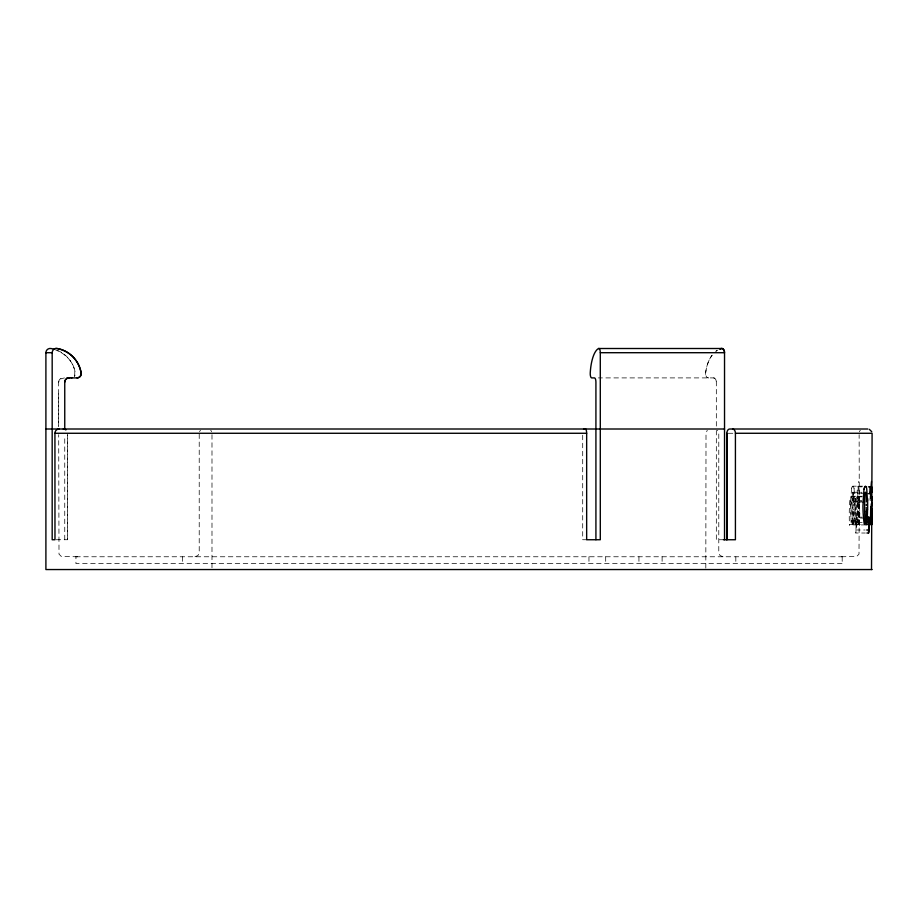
<?xml version="1.0" encoding="UTF-8"?>
<svg xmlns="http://www.w3.org/2000/svg" width="918" height="918" viewBox="0 0 918 918"><rect width="100%" height="100%" fill="white"/><g stroke="black" fill="none" stroke-linecap="round" stroke-linejoin="round"><path stroke-width="0.69" stroke-dasharray="4.59 3.44" d="M58.672 426.17L58.672 382.163L59.922 379.157L64.467 377.906M64.753 539.738L64.753 435.935M67.427 539.738L67.427 434.684L67.427 539.738L54.931 539.738M716.327 430.393L716.327 539.738L724.531 539.738M716.327 426.078L716.327 382.163A4.257 2.743 90 0 0 713.584 377.906L598.318 377.906M865.892 524.924L852.432 524.901L852.432 518.073A12.29 2.249 89.9 0 1 852.168 511.739M852.776 524.499L852.776 510.775A35.572 6.415 -90 0 0 852.73 507.929L851.893 501.848L861.876 501.836M853.992 524.499L853.992 508.251A49.09 7.964 -90 0 1 853.992 506.61L854.578 501.813L855.346 507.838M855.369 524.499L855.369 511.498M858.273 524.499L858.33 516.823M858.445 524.499L858.445 510.775A35.572 2.364 -90 0 0 858.41 507.941L858.1 501.848L860.763 501.974M858.846 524.499L858.846 508.251A49.09 2.364 -90 0 1 858.846 506.61L858.996 501.836L861.554 501.916M859.191 524.499L859.191 510.351A36.479 0.964 -90 0 0 859.168 507.872M859.305 510.672L859.133 434.696M856.597 522.835L855.817 533.014L865.318 533.014M850.561 504.372L850.952 518.498L852.432 524.901M856.161 524.499L855.817 533.014M853.671 509.192L853.66 510.006M705.816 568.139L706.011 433.273L707.25 430.255M854.83 509.8C855.174 516.226 852.742 537.455 853.579 514.344A37.34 6.277 90 0 0 853.706 510.006M850.596 501.354L851.583 488.56M852.088 498.6L852.352 493.792M858.961 492.541L858.984 486.85M861.772 500.62L852.925 500.62L853.247 498.21A7.493 1.239 -89.4 0 1 853.66 496.718L854.038 496.259A11.119 1.779 -88.4 0 1 854.337 496.259A9.524 1.515 -88.7 0 1 854.945 497.441L855.45 500.62L855.45 496.845L861.841 496.845M858.02 501.836L857.756 505.485A23.202 2.054 -90 0 0 857.745 507.264L857.745 524.499M852.042 487.033L852.879 486.173L862.656 486.173M74.347 376.391C77.204 365.364 65.97 353.373 55.837 350.171M859.34 431.701L860.292 430.255M199.539 431.644L200.468 430.255M852.925 500.62C847.968 483.27 849.425 532.233 849.552 524.499L863.31 524.499M194.96 556.767L197.967 555.528L199.217 552.51L199.217 433.273M841.336 556.767L856.689 556.446L858.996 554.139L859.305 496.845M728.238 433.273L733.7 433.273M862.013 486.85L857.24 486.85L857.24 493.643L862.013 493.643M852.822 492.243L861.623 492.243M852.34 493.781A3.488 0.631 -89.7 0 1 853.281 493.092L864.469 493.092M851.181 496.259L862.392 496.259M862.151 517.178L855.714 517.178L855.714 524.499M852.432 518.073L864.985 518.073M862.151 522.411L856.597 522.411L856.597 517.178M855.633 529.996L865.123 529.996M587.13 539.738L582.701 539.738L582.701 434.684M75.712 556.767L842.013 556.767M842.013 563.583L75.942 563.583L75.942 556.767M77.56 556.767L61.311 556.446L59.004 554.139L58.695 434.696M854.635 501.836L860.659 502.031M851.847 501.836L851.078 505.485A23.202 4.682 -90 0 0 851.043 507.264L851.043 524.499M852.879 486.173L853.671 487.045A9.375 1.618 -89.2 0 1 854.061 488.64M723.04 556.767L720.033 555.528L718.783 552.51L718.783 433.273L717.532 430.255M210.75 430.255L211.668 431.644M859.03 501.848L859.179 506.243M853.281 493.092L853.43 494.205M854.061 488.583L854.819 500.585M852.065 511.705L852.042 502.089A46.175 8.778 -90 0 1 852.03 498.566M853.671 503.121L853.671 501.905A45.751 7.688 -90 0 0 853.625 498.876M853.671 504.326L853.671 505.543M868.979 498.577L868.979 500.299M859.202 496.845L859.202 500.62L858.927 496.225L858.491 500.62L857.94 496.236L857.24 499.22L857.045 524.499M856.299 496.845L856.299 524.499M842.185 556.767L842.185 563.583M735.823 556.767L735.823 563.583M662.107 556.767L662.107 563.583M638.939 556.767L638.939 563.583M605.696 556.767L605.696 563.583M588.954 556.767L588.954 563.583M211.989 434.684L211.989 568.127M182.349 556.767L182.349 563.583M58.672 393.879L58.672 426.411M855.335 507.838A36.479 5.141 -90 0 1 855.346 510.351M859.443 525.612A53.072 1.526 -88.5 0 1 859.868 511.601M858.02 515.859A56.686 3.638 -89.9 0 1 858.215 506.495M857.71 498.623A47.702 2.433 -89.7 0 1 858.697 481.399M855.002 500.471A54.472 8.228 90 0 1 855.014 509.892M851.583 488.617A9.283 1.698 -89 0 1 852.053 487.079M850.688 504.384A52.028 10.844 -90 0 1 850.722 501.4M853.488 494.045A14.562 2.536 -89.9 0 1 853.671 498.853M57.49 350.435A29.812 29.812 0 0 1 75.299 372.938A4.257 4.257 0 0 1 74.45 376.265M58.672 382.163A4.257 4.257 0 0 1 62.94 377.906M713.584 377.906A4.257 2.743 -90 0 1 716.327 382.163M712.104 355.209A29.812 19.163 90 0 0 705.644 372.938A4.257 2.743 90 0 0 708.34 377.906A4.257 2.743 -90 0 1 705.644 372.938A29.812 19.163 -90 0 1 712.104 355.209M717.222 350.355A29.812 19.163 90 0 0 715.879 351.307A29.812 19.163 -90 0 1 717.222 350.355"/><path stroke-width="1.38" d="M53.118 348.978A29.812 29.812 0 0 0 50.869 348.507A4.257 4.257 0 0 0 45.9 352.707L45.9 569.55L872.1 569.55M64.753 429.004L64.753 382.163A4.257 4.188 -90 0 1 68.953 377.906A4.257 4.188 90 0 0 64.753 382.163M585.695 429.176A4.257 1.32 90 0 0 585.34 429.004A4.257 1.32 -90 0 1 586.659 433.273L586.659 539.738L600.292 539.738L600.292 352.707A4.257 1.457 -90 0 0 598.593 348.507L721.341 348.507A4.257 2.743 90 0 1 724.531 352.707L724.531 539.738M595.92 539.738L595.92 382.163A4.257 1.457 -90 0 0 594.462 377.906L591.674 377.906A4.257 1.457 -90 0 1 590.24 372.938A29.812 10.201 -90 0 1 598.593 348.507M726.872 433.273L726.872 539.738L726.872 433.273A4.257 2.846 -90 0 1 729.718 429.004L867.843 429.004M733.356 429.176A4.257 2.846 -90 0 0 732.564 429.004A4.257 2.846 90 0 1 735.421 433.273L735.421 539.738L723.384 539.738M871.021 524.499L871.067 516.823M871.962 524.499L871.962 510.351A35.446 0.941 -90 0 0 871.939 507.884M871.515 569.55L872.1 433.273L735.421 433.273M866.271 507.574L866.271 508.388M870.448 524.499L870.677 510.156M868.83 524.499L868.485 533.014L866.902 533.014M864.595 502.1L864.618 511.705M867.464 509.788C867.831 516.318 865.295 537.317 866.179 514.321A38.166 6.415 90 0 0 866.294 509.605M863.081 502.135L864.01 489.03M871.641 503.454L871.756 501.836L871.951 506.254M871.01 500.494L871.32 493.643L868.371 493.643M871.733 492.541L871.744 486.85L868.371 486.85M864.595 487.01L865.456 486.173L866.259 487.022M871.63 496.259L871.974 500.62L871.974 496.845M45.9 352.707L52.177 352.707A4.257 4.188 -90 0 1 57.065 348.507A29.812 29.353 90 0 1 81.128 372.938A4.257 4.188 -90 0 1 76.986 377.906L67.014 377.906M600.292 352.707L724.531 352.707A4.257 2.743 -90 0 0 721.341 348.507A29.812 19.163 -90 0 0 719.964 348.955A29.812 19.163 90 0 1 721.341 348.507M45.9 429.004L724.531 429.004M52.177 352.707L52.177 539.738L54.977 539.738L54.931 433.273L586.659 433.273M870.149 492.163L871.744 492.163M870.494 496.845L872.089 496.845M866.787 517.178L869.289 517.178L869.289 522.411L867.705 522.411M866.787 524.499L872.089 524.499M866.707 529.996L868.29 529.996M869.335 429.314L871.733 431.701M866.018 494.205L865.869 493.092A3.672 0.666 -89.7 0 0 864.871 493.999L864.641 498.612A44.833 8.514 -90 0 0 864.526 502.089M867.453 500.608L866.753 489.053A9.765 1.664 -89.3 0 0 866.248 487.091M866.271 504.338L866.271 505.543M869.954 486.85L869.954 493.643M868.371 517.178L868.371 524.499M54.931 433.273A4.257 4.165 90 0 1 59.085 429.004M63.25 429.016A4.257 4.165 -90 0 1 65.878 429.957M583.538 429.314A4.257 1.32 90 0 1 584.02 429.004M870.78 515.859A55.287 3.546 -89.9 0 1 870.975 506.495M870.482 498.313A47.311 2.41 -89.7 0 1 871.492 481.514M871.033 512.405A55.987 2.765 -89.3 0 1 871.308 503.787M869.254 529.525A9.995 1.411 88.4 0 1 868.485 533.163M869.323 523.237A14.665 1.79 89.9 0 1 869.22 529.238M866.167 493.93A21.47 3.741 -89.9 0 1 866.328 501.928M864.71 511.739A12.003 2.192 89.9 0 0 864.974 518.108C864.664 537.133 862.404 507.252 863.058 504.372A52.292 11.016 -90 0 1 863.149 502.157M867.636 500.482A52.831 7.975 90 0 1 867.648 509.88M864.022 489.122A9.673 1.767 -89 0 1 864.607 487.079M53.841 349.31A4.257 4.188 90 0 1 57.065 348.507A29.812 29.353 -90 0 1 81.128 372.938A4.257 4.188 90 0 1 76.986 377.906M72.052 377.791A4.257 4.257 0 0 1 71.099 377.906"/></g></svg>
